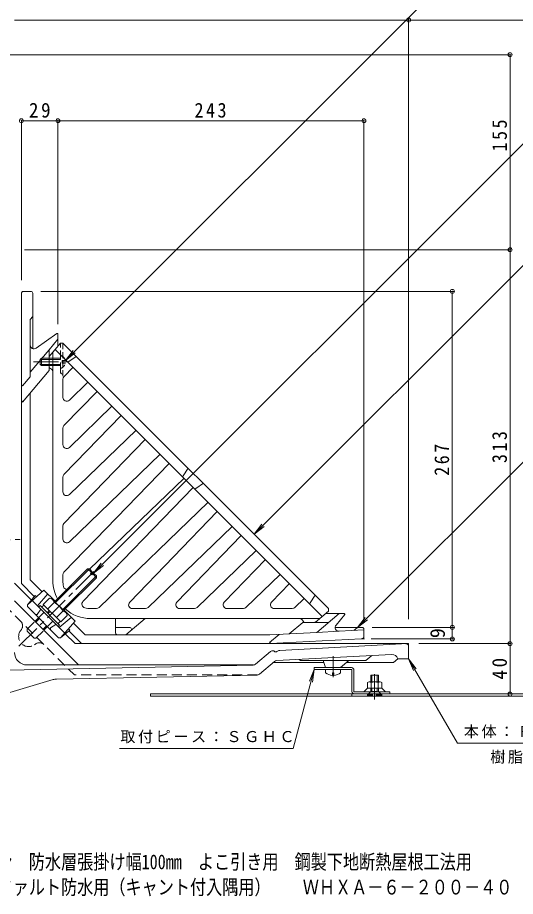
# Model space of a CAD drawing. Units: millimetres at full size, sheet at 1:4. Extents: x -530 to 522, y -549 to 542.
# Drawn here: x -227 to 169, y -549 to 149 of the extents above; entities that cross this region are included whole.
import ezdxf
from ezdxf.enums import TextEntityAlignment as Align

# ---------------------------------------------------------------- set-up
doc = ezdxf.new("R2010")
doc.units = ezdxf.units.MM
doc.header["$LTSCALE"] = 4
doc.header["$PDMODE"] = 32
doc.header["$PDSIZE"] = 3.2
for name, pattern in [('CHAIN1', [8, 5, -1, 1, -1]), ('DASHED1', [1.8, 1.2, -0.6]), ('DASHED2', [3, 2, -1]), ('DOUBLE_CHAIN2', [12.8, 9, -1, 0.6, -0.6, 0.6, -1])]:
    doc.linetypes.add(name, pattern=pattern)
for name, color, linetype, lineweight in [('0-0_通り芯', 4, 'Continuous', 9), ('0-1_躯体', 6, 'Continuous', 9), ('0-2_仕上', 3, 'Continuous', 9), ('0-4_その他', 7, 'Continuous', 9), ('0-5_寸法', 7, 'Continuous', 9), ('0-8', 2, 'Continuous', 9), ('0-A', 2, 'Continuous', 9)]:
    doc.layers.add(name, color=color, linetype=linetype, lineweight=lineweight)
doc.layers.add('F-4_F-4ﾚｲﾔ', color=2, linetype='Continuous')
doc.styles.add('ＭＳ ゴシック', font='')
doc.styles.get('ＭＳ ゴシック').set_extended_font_data('MS Gothic')

msp = doc.modelspace()

# ---------------------------------------------------------------- linework, layer by layer
at = {"layer": '0-0_通り芯', "linetype": 'CHAIN1'}
for p, q in [((-324.583, -267.884), (-224.543, -265.846)), ((-225.596, -350.753), (-165.135, -290.293)), ((23.894, -375.227), (23.894, -358.625))]:
    msp.add_line(p, q, dxfattribs=at)
at = {"layer": '0-0_通り芯'}
for p, q in [((-229.106, -300.544), (-215.743, -313.908)), ((-229.106, -314.687), (-178.216, -365.577)), ((-188.851, -340.799), (-181.023, -348.628)), ((-181.023, -348.628), (82.894, -348.628)), ((-18.353, -353.934), (82.894, -348.628)), ((-37.611, -364.897), (-25.727, -354.925)), ((-21.549, -355.103), (-21.929, -355.123)), ((-19.094, -354.118), (-20.809, -354.918)), ((-22.635, -362.774), (-34.629, -372.838)), ((-20.864, -362.076), (70.415, -357.293)), ((-3.106, -361.144), (-2.106, -362.128)), ((49.894, -362.128), (-2.106, -362.128)), ((15.894, -362.128), (17.894, -367.628)), ((36.449, -362.128), (29.894, -367.628)), ((49.894, -362.128), (54.675, -358.116)), ((75.394, -360.628), (71.819, -363.628)), ((75.394, -360.628), (83.894, -360.628)), ((-39.479, -365.599), (-234.371, -369.568)), ((-39.176, -365.577), (-219.106, -365.577)), ((-23.652, -363.628), (16.44, -363.628)), ((17.894, -367.628), (29.894, -367.628)), ((34.661, -363.628), (71.819, -363.628)), ((-195.764, -376.783), (-36.496, -373.539)), ((-198.394, -377.191), (-235.561, -388.171))]:
    msp.add_line(p, q, dxfattribs=at)
at = {"layer": '0-0_通り芯', "linetype": 'DASHED2'}
for p, q in [((-237.106, -318), (-181.589, -373.518)), ((-223.624, -337.326), (-224.356, -338.372)), ((-212.169, -348.781), (-213.214, -349.513)), ((-36.194, -373.518), (-181.589, -373.518))]:
    msp.add_line(p, q, dxfattribs=at)
at = {"layer": '0-0_通り芯'}
msp.add_lwpolyline([(82.894, -348.628), (83.894, -348.628), (83.894, -360.628)], dxfattribs=at)
at = {"layer": '0-0_通り芯', "linetype": 'DASHED2'}
for centre, radius, start, end in [((-227.72, -334.458), 5, 324.9998, 45), ((-217.803, -342.96), 8, 145.00031, 304.99994), ((-209.301, -352.877), 5, 45, 124.99977)]:
    msp.add_arc(centre, radius, start, end, dxfattribs=at)
at = {"layer": '0-0_通り芯'}
for centre, radius, start, end in [((81.894, -350.683), 2, 0, 93), ((-219.106, -355.577), 10, 180, 270), ((-23.799, -357.223), 3, 90.0334, 130), ((-23.659, -355.213), 1, 33, 98.13945), ((-21.981, -354.124), 1, 213, 273), ((-21.654, -353.105), 2, 273, 295), ((-18.249, -355.931), 2, 93, 115), ((-20.707, -365.072), 3, 93, 130), ((70.677, -362.286), 5, 19.36725, 93), ((-39.54, -362.599), 3, 271.16681, 310), ((-195.56, -386.781), 10, 91.16681, 106.45843), ((-36.558, -370.54), 3, 271.16681, 310)]:
    msp.add_arc(centre, radius, start, end, dxfattribs=at)
at = {"layer": '0-1_躯体'}
for p, q in [((-222.941, -69.052), (-222.643, -68.697)), ((-216.143, -68.697), (-222.643, -68.697)), ((-223.644, -70.981), (-223.644, -300.898)), ((-214.643, -70.19), (-214.643, -114.168)), ((-214.643, -88.697), (-216.643, -91.081)), ((-216.643, -111.34), (-216.643, -91.081)), ((-211.923, -113.797), (-195.43, -102.248)), ((-194.644, -112.081), (-194.644, -102.658)), ((-194.644, -106.698), (-201.644, -115.04)), ((-222.643, -143.697), (-216.643, -136.547)), ((-216.643, -136.547), (-216.643, -132.915)), ((-222.942, -143.342), (-222.643, -143.697)), ((-216.643, -297.999), (-216.643, -149.444)), ((-222.942, -156.239), (-222.643, -156.594)), ((-216.643, -297.999), (-207.248, -307.394)), ((-223.644, -300.898), (-213.457, -311.085)), ((-205.753, -306.061), (-218.847, -317.741)), ((-205.753, -306.061), (-196.864, -314.95)), ((-212.824, -310.304), (-218.845, -317.739)), ((-212.824, -310.304), (-211.733, -311.395)), ((-202.696, -309.117), (-210.841, -318.676)), ((-218.847, -317.741), (-218.847, -319.155)), ((-218.847, -319.155), (-194.099, -343.904)), ((-215.084, -314.433), (-189.377, -340.14)), ((-184.061, -327.753), (-193.62, -335.898)), ((-189.793, -322.021), (-181.004, -330.809)), ((28.857, -324.723), (11.045, -339.669)), ((17.942, -324.723), (32.784, -324.723)), ((26.223, -333.821), (33.172, -325.539)), ((-181.004, -330.809), (-192.684, -343.904)), ((-182.338, -332.304), (-173.014, -341.628)), ((-148.822, -340.128), (-148.822, -328.697)), ((-125.412, -328.697), (-140.822, -341.628)), ((-0.142, -331.723), (-10.988, -340.824)), ((20.514, -331.723), (-0.142, -331.723)), ((-185.247, -337.88), (-192.682, -343.902)), ((-185.247, -337.88), (-186.338, -336.789)), ((-186.028, -338.513), (-175.914, -348.628)), ((-173.014, -341.628), (-26.328, -341.628)), ((-137.713, -335.697), (-148.822, -335.697)), ((-136.213, -337.76), (-136.213, -337.197)), ((-26.644, -347.652), (-19.006, -341.244)), ((11.045, -339.669), (-26.328, -341.628)), ((28.678, -338.745), (11.045, -339.669)), ((46.856, -335.723), (25.521, -335.723)), ((48.356, -337.714), (28.678, -338.745)), ((43.356, -335.723), (40.492, -338.127)), ((48.356, -337.216), (48.356, -343.722)), ((-192.684, -343.904), (-194.099, -343.904)), ((-175.914, -348.628), (-26.145, -348.628)), ((-26.426, -347.835), (-26.644, -347.652)), ((46.103, -344.841), (-26.145, -348.628)), ((47.852, -344.145), (48.356, -343.722))]:
    msp.add_line(p, q, dxfattribs=at)
at = {"layer": '0-1_躯体', "linetype": 'CHAIN1'}
msp.add_line((-214.126, -124.697), (-187.781, -124.697), dxfattribs=at)
at = {"layer": '0-1_躯体', "linetype": 'DOUBLE_CHAIN2'}
msp.add_line((46.081, -344.843), (48.953, -344.692), dxfattribs=at)
at = {"layer": '0-1_躯体'}
for points in [[(-201.644, -115.04), (-216.643, -132.915), (-216.643, -111.34)], [(-201.644, -115.04), (-201.644, -131.567), (-222.643, -156.594)]]:
    msp.add_lwpolyline(points, dxfattribs=at)
at = {"layer": '0-1_躯体', "linetype": 'DASHED2'}
for points in [[(-208.241, -321.276), (-211.069, -325.519), (-212.483, -325.519)], [(-196.22, -333.297), (-200.462, -336.126), (-200.463, -337.54)]]:
    msp.add_lwpolyline(points, dxfattribs=at)
at = {"layer": '0-1_躯体'}
for centre, radius, start, end in [((-220.644, -70.981), 3, 139.99224, 180), ((-216.143, -70.197), 1.5, 0, 90), ((-195.144, -102.658), 0.5, 0, 125.00484), ((-213.643, -111.34), 3, 180, 305.00188), ((-220.643, -141.414), 3, 180, 220.00003), ((-220.643, -154.311), 3, 180, 220.00003), ((32.784, -325.223), 0.5, 319.99725, 90), ((19.786, -329.723), 2, 270, 309.99994), ((28.521, -335.749), 3, 139.99994, 273), ((-147.322, -340.128), 1.5, 180, 270), ((-137.713, -337.197), 1.5, 0, 90), ((46.856, -337.223), 1.5, 0, 90), ((-24.497, -345.537), 3, 229.99997, 273.00018), ((45.924, -341.847), 3, 272.99916, 310.00003)]:
    msp.add_arc(centre, radius, start, end, dxfattribs=at)
at = {"layer": '0-2_仕上'}
for p, q in [((-192.644, -109.697), (-201.644, -120.423)), ((-190.644, -109.697), (-192.644, -109.697)), ((-190.644, -109.697), (20.356, -320.697)), ((-198.644, -116.848), (-198.644, -298.697)), ((15.292, -326.947), (-196.893, -114.762)), ((-201.644, -120.423), (-201.644, -129.697)), ((-186.069, -124.431), (-180.037, -120.304)), ((-182.626, -129.029), (-189.802, -136.459)), ((-190.644, -138.543), (-190.644, -152.945)), ((-170.802, -140.852), (-185.56, -155.103)), ((-163.534, -148.121), (-189.802, -175.321)), ((-151.71, -159.944), (-185.56, -192.632)), ((-144.442, -167.213), (-189.802, -214.184)), ((-190.644, -177.405), (-190.644, -190.474)), ((-132.618, -179.036), (-185.56, -230.161)), ((-125.35, -186.304), (-189.802, -253.046)), ((-113.526, -198.128), (-185.56, -267.69)), ((-106.258, -205.396), (-189.802, -291.908)), ((-95.282, -215.219), (-91.154, -209.187)), ((-190.644, -216.268), (-190.644, -228.003)), ((-94.435, -217.22), (-169.418, -289.388)), ((-85.166, -225.335), (-79.133, -221.208)), ((-174.762, -315.196), (-87.166, -224.488)), ((-161.855, -319.855), (-75.343, -236.312)), ((-137.636, -315.613), (-68.074, -243.58)), ((-190.644, -255.13), (-190.644, -265.532)), ((-122.992, -319.855), (-56.251, -255.404)), ((-48.982, -262.672), (-100.107, -315.613)), ((-37.159, -274.496), (-84.13, -319.855)), ((-29.89, -281.764), (-62.578, -315.613)), ((-190.644, -293.992), (-190.644, -298.697)), ((-18.067, -293.587), (-45.268, -319.855)), ((-10.798, -300.856), (-25.05, -315.613)), ((1.025, -312.679), (-6.406, -319.855)), ((5.622, -316.123), (9.75, -310.091)), ((-163.939, -320.697), (-168.644, -320.697)), ((-125.076, -320.697), (-135.478, -320.697)), ((-86.214, -320.697), (-97.949, -320.697)), ((-47.352, -320.697), (-60.42, -320.697)), ((-8.49, -320.697), (-22.891, -320.697)), ((20.356, -322.697), (20.356, -320.697)), ((13.206, -328.697), (-168.644, -328.697))]:
    msp.add_line(p, q, dxfattribs=at)
at = {"layer": '0-2_仕上', "linetype": 'DASHED1'}
for p, q in [((-192.644, -120.447), (-192.644, -109.697)), ((-190.644, -109.697), (-190.644, -138.543)), ((-192.644, -133.697), (-192.644, -129.947)), ((-192.644, -133.697), (-190.644, -134.697))]:
    msp.add_line(p, q, dxfattribs=at)
at = {"layer": '0-2_仕上'}
msp.add_lwpolyline([(20.356, -322.697), (9.631, -331.697), (1.437, -331.697)], dxfattribs=at)
for centre, radius, start, end in [((-186.634, -123.606), 1, 225.00101, 304.38219), ((-200.144, -128.616), 1.5, 180, 250.53236), ((-201.644, -132.859), 3, 359.99905, 70.5312), ((-187.644, -138.543), 3, 135.99971, 180), ((-187.644, -152.945), 3, 180, 314.00029), ((-187.644, -177.405), 3, 135.99971, 180), ((-187.644, -190.474), 3, 180, 314.00029), ((-187.644, -216.268), 3, 135.99971, 180), ((-94.456, -215.784), 1, 145.62021, 225), ((-187.644, -228.003), 3, 180, 314.00029), ((-85.73, -224.51), 1, 225, 304.38058), ((-187.644, -255.13), 3, 135.99971, 180), ((-187.644, -265.532), 3, 180, 314.00029), ((-187.644, -293.992), 3, 135.99971, 180), ((-168.644, -298.697), 30, 180, 208.61565), ((-168.644, -298.697), 22, 180, 192.02945), ((-187.226, -302.657), 3, 192.02972, 263.74804), ((-168.644, -298.697), 30, 227.93809, 270), ((-172.604, -317.28), 3, 135.99997, 257.97021), ((-168.644, -298.697), 22, 257.97021, 270), ((-163.939, -317.697), 3, 270, 314.00029), ((-135.478, -317.697), 3, 135.99971, 270), ((-125.076, -317.697), 3, 270, 314.00029), ((-97.949, -317.697), 3, 135.99971, 270), ((-86.214, -317.697), 3, 270, 314.00029), ((-60.42, -317.697), 3, 135.99971, 270), ((-47.352, -317.697), 3, 270, 314.00029), ((-22.891, -317.697), 3, 135.99971, 270), ((-8.49, -317.697), 3, 270, 314.00029), ((6.448, -316.688), 1, 145.61942, 224.99799), ((-2.806, -331.697), 3, 19.47055, 90), ((1.437, -330.197), 1.5, 199.47055, 270), ((9.085, -330.197), 1.5, 270, 310.00003)]:
    msp.add_arc(centre, radius, start, end, dxfattribs=at)
at = {"layer": '0-2_仕上', "linetype": 'DASHED1'}
msp.add_arc((-190.644, -132.461), 2, 180, 243.43495, dxfattribs=at)
at = {"layer": '0-4_その他'}
for p, q in [((-229.106, 146.918), (83.894, 146.918)), ((83.894, 148.105), (83.894, -329.223)), ((83.894, 146.918), (238.894, 146.918)), ((165.237, 119.372), (-256.72, 119.372)), ((164.481, -35.628), (164.481, 119.372)), ((-223.644, 67.426), (-223.644, -59.838)), ((-223.644, 66.883), (-194.644, 66.883)), ((-194.644, 67.426), (-194.644, -94.658)), ((-194.644, 66.883), (48.356, 66.883)), ((48.356, 67.426), (48.356, -329.714)), ((165.237, -35.628), (-221.106, -35.628)), ((164.481, -348.628), (164.481, -35.628)), ((119.744, -68.697), (-208.143, -68.697)), ((118.595, -335.723), (118.595, -68.697)), ((119.744, -335.723), (54.856, -335.723)), ((118.595, -344.843), (118.595, -335.723)), ((119.744, -344.843), (54.081, -344.843)), ((165.237, -348.628), (91.894, -348.628)), ((164.481, -388.627), (164.481, -348.628))]:
    msp.add_line(p, q, dxfattribs=at)
for p in [(83.894, 146.918), (164.481, 119.372), (-223.644, 66.883), (-194.644, 66.883), (48.356, 66.883), (164.481, -35.628), (118.595, -68.697), (118.595, -335.723), (118.595, -344.843), (164.481, -348.628), (164.481, -388.627)]:
    msp.add_point(p, dxfattribs=at)
at = {"layer": '0-5_寸法'}
for p, q in [((-188.736, -123.697), (129.365, 194.404)), ((-166.294, -292.512), (255.357, 129.139)), ((-38.701, -261.639), (255.357, 32.419)), ((-188.736, -123.697), (-182.649, -115.764)), ((-188.736, -123.697), (-180.803, -117.61)), ((43.356, -335.723), (255.357, -123.722)), ((-38.701, -261.639), (-32.614, -253.706)), ((-38.701, -261.639), (-30.768, -255.552)), ((-166.294, -292.512), (-160.207, -284.579)), ((-166.294, -292.512), (-158.361, -286.425)), ((43.356, -335.723), (49.444, -327.79)), ((43.356, -335.723), (51.29, -329.636)), ((83.894, -360.628), (122.695, -427.834)), ((83.894, -360.628), (89.982, -368.561)), ((83.894, -360.628), (87.721, -369.866)), ((8.894, -369.228), (-7.883, -431.841)), ((8.894, -369.228), (5.067, -378.467)), ((8.894, -369.228), (7.589, -379.142)), ((-145.725, -431.841), (-7.883, -431.841)), ((122.695, -427.834), (242.716, -427.834))]:
    msp.add_line(p, q, dxfattribs=at)
at = {"layer": '0-8'}
for p, q in [((38.394, -367.628), (8.894, -367.628)), ((8.894, -369.228), (8.894, -367.628)), ((38.394, -369.228), (8.894, -369.228)), ((38.894, -369.728), (38.894, -386.528)), ((40.494, -386.528), (40.494, -369.728)), ((51.231, -384.028), (48.231, -387.027)), ((51.581, -384.028), (62.206, -384.028)), ((62.557, -384.028), (65.557, -387.027)), ((-121.106, -388.627), (238.894, -388.627)), ((-121.106, -388.627), (-121.106, -390.228)), ((238.894, -390.227), (-121.106, -390.227)), ((38.894, -388.627), (38.894, -390.228)), ((40.994, -387.027), (65.557, -387.027)), ((63.394, -390.228), (214.894, -390.228)), ((65.557, -387.027), (68.894, -387.027)), ((68.894, -387.027), (68.894, -388.627))]:
    msp.add_line(p, q, dxfattribs=at)
at = {"layer": '0-8', "linetype": 'CHAIN1'}
msp.add_line((56.894, -372.899), (56.894, -393.027), dxfattribs=at)
at = {"layer": '0-8'}
for centre, radius, start, end in [((38.394, -369.728), 2.1, 0, 90), ((38.394, -369.728), 0.5, 0, 90), ((40.994, -386.528), 2.1, 180, 270), ((40.994, -386.528), 0.5, 180, 270)]:
    msp.add_arc(centre, radius, start, end, dxfattribs=at)
at = {"layer": '0-A', "linetype": 'DASHED2'}
for p, q in [((-207.644, -121.697), (-208.644, -122.697)), ((-201.644, -122.697), (-208.644, -122.697)), ((-208.644, -126.697), (-208.644, -122.697)), ((-201.644, -121.697), (-207.644, -121.697)), ((-192.644, -121.697), (-198.644, -121.697)), ((-192.644, -122.697), (-198.644, -122.697)), ((-201.644, -126.697), (-208.644, -126.697)), ((-201.644, -127.697), (-207.644, -127.697)), ((-192.644, -126.697), (-198.644, -126.697)), ((-192.644, -127.697), (-198.644, -127.697)), ((-209.958, -328.044), (-205.716, -323.802)), ((-219.124, -337.21), (-212.854, -330.939)), ((-202.887, -335.115), (-198.644, -330.873)), ((-212.053, -344.282), (-205.782, -338.011))]:
    msp.add_line(p, q, dxfattribs=at)
at = {"layer": '0-A'}
for p, q in [((-198.644, -121.697), (-201.644, -121.697)), ((-198.644, -122.697), (-201.644, -122.697)), ((-198.644, -126.697), (-201.644, -126.697)), ((-198.644, -127.697), (-201.644, -127.697)), ((-197.16, -315.246), (-171.067, -289.154)), ((-196.452, -315.953), (-169.653, -289.154)), ((-171.067, -289.154), (-169.653, -289.154)), ((-168.062, -292.159), (-171.067, -289.154)), ((-167.355, -291.452), (-169.653, -289.154)), ((-168.769, -292.866), (-167.355, -291.452)), ((-167.708, -293.927), (-168.769, -292.866)), ((-167.708, -293.927), (-166.294, -292.512)), ((-163.996, -296.225), (-167.001, -293.22)), ((-163.996, -294.811), (-166.294, -292.512)), ((-190.795, -321.61), (-163.996, -294.811)), ((-190.088, -322.317), (-163.996, -296.225)), ((-163.996, -294.811), (-163.996, -296.225)), ((-201.187, -312.484), (-206.21, -317.508)), ((-198.819, -313.587), (-188.429, -323.976)), ((-209.958, -319.559), (-208.827, -318.428)), ((-193.27, -333.984), (-208.827, -318.428)), ((-207.554, -319.7), (-205.786, -317.933)), ((-192.351, -331.368), (-206.21, -317.508)), ((-197.716, -315.954), (-202.74, -320.978)), ((-212.853, -330.939), (-209.958, -328.044)), ((-203.223, -324.032), (-201.455, -322.264)), ((-202.516, -324.739), (-200.748, -322.971)), ((-190.797, -322.873), (-195.821, -327.897)), ((-187.327, -326.344), (-192.351, -331.368)), ((-212.146, -331.646), (-209.251, -328.751)), ((-206.489, -337.303), (-203.594, -334.408)), ((-205.782, -338.011), (-202.887, -335.115)), ((-194.543, -332.711), (-192.775, -330.943)), ((-194.402, -335.115), (-193.27, -333.984)), ((17.894, -371.828), (17.894, -369.228)), ((29.894, -371.828), (29.894, -369.228)), ((23.415, -371.828), (24.373, -371.828)), ((23.415, -373.817), (23.415, -371.828)), ((24.373, -373.817), (24.373, -371.828)), ((59.894, -373.709), (53.894, -373.709)), ((53.894, -379.027), (53.894, -373.709)), ((54.764, -379.027), (54.764, -373.709)), ((59.024, -379.027), (59.024, -373.709)), ((59.894, -379.027), (59.894, -373.709)), ((51.144, -379.518), (51.144, -384.028)), ((51.144, -384.028), (51.581, -384.028)), ((52.587, -379.027), (61.201, -379.027)), ((54.031, -379.518), (54.031, -384.028)), ((59.757, -379.518), (59.757, -384.028)), ((62.644, -384.028), (62.206, -384.028)), ((62.644, -379.518), (62.644, -384.028))]:
    msp.add_line(p, q, dxfattribs=at)
at = {"layer": '0-A', "linetype": 'DASHED1'}
for p, q in [((-192.644, -129.947), (-192.644, -119.447)), ((-191.144, -123.697), (-191.144, -125.697)), ((-191.144, -123.697), (-188.736, -123.697)), ((-191.144, -125.697), (-188.736, -125.697)), ((53.894, -384.028), (53.894, -386.759)), ((54.764, -386.759), (54.764, -384.028)), ((59.024, -386.759), (59.024, -384.028)), ((59.894, -384.028), (59.894, -386.759)), ((53.894, -386.759), (51.244, -389.409)), ((51.244, -389.709), (51.244, -389.409)), ((62.544, -389.709), (51.244, -389.709)), ((53.894, -386.759), (59.894, -386.759)), ((59.894, -386.759), (62.544, -389.409))]:
    msp.add_line(p, q, dxfattribs=at)
at = {"layer": '0-A', "linetype": 'DASHED2'}
for points in [[(-208.644, -126.697), (-207.644, -127.697), (-207.644, -121.697)], [(-219.151, -337.237), (-219.151, -338.651), (-213.494, -344.308), (-212.08, -344.308)]]:
    msp.add_lwpolyline(points, dxfattribs=at)
at = {"layer": '0-A', "linetype": 'DASHED1'}
msp.add_lwpolyline([(62.544, -389.709), (62.544, -389.409), (51.244, -389.409)], dxfattribs=at)
for start, end in [(10.58206, 74.6078), (285.3922, 349.41794)]:
    msp.add_arc((-194.089, -124.697), 5.445, start, end, dxfattribs=at)
at = {"layer": '0-A'}
for centre, radius, start, end in [((-201.514, -316.282), 3.811, 4.92564, 85.07436), ((-203.397, -328.554), 13.822, 24.26926, 65.73074), ((-191.125, -326.671), 3.811, 4.92564, 85.07436), ((23.894, -363.828), 10, 233.13013, 267.25438), ((23.894, -363.828), 10, 272.74562, 306.86987), ((52.587, -381.395), 2.368, 52.44278, 127.55722), ((56.894, -387.625), 8.598, 70.548, 109.452), ((61.201, -381.395), 2.368, 52.44278, 127.55722)]:
    msp.add_arc(centre, radius, start, end, dxfattribs=at)

# ---------------------------------------------------------------- texts
at = {"layer": '0-4_その他', "color": 2, "style": 'ＭＳ ゴシック'}
msp.add_text('9', height=11.73, rotation=90, dxfattribs=at).set_placement((116.195, -344.283), align=Align.BOTTOM_LEFT)
at = {"layer": '0-4_その他', "color": 2, "char_height": 11.73, "attachment_point": 7, "style": 'ＭＳ ゴシック'}
for s, insert in [('\\T1.27;\\W0.95;29', (-217.644, 69.283)), ('\\T1.27;\\W0.9;243', (-86.144, 69.283))]:
    msp.add_mtext(s, dxfattribs=dict(at, insert=insert))
at = {"layer": '0-4_その他', "color": 2, "char_height": 11.73, "attachment_point": 7, "rotation": 90, "style": 'ＭＳ ゴシック'}
for s, insert in [('\\T1.27;\\W0.9;155', (162.081, 42.514)), ('\\T1.27;\\W0.9;313', (162.081, -205.128)), ('\\T1.27;\\W0.9;267', (116.195, -215.21)), ('\\T1.27;\\W0.95;40', (162.081, -377.128))]:
    msp.add_mtext(s, dxfattribs=dict(at, insert=insert))
at = {"layer": '0-5_寸法', "char_height": 8.798, "attachment_point": 7, "style": 'ＭＳ ゴシック'}
for s, insert in [('\\T1.17;取付ピース：ＳＧＨＣ', (-145.067, -427.846)), ('\\T1.17;本体：ＦＣ１５０', (127.706, -423.765)), ('\\T1.17;樹脂系塗装', (148.706, -444.012))]:
    msp.add_mtext(s, dxfattribs=dict(at, insert=insert))
at = {"layer": 'F-4_F-4ﾚｲﾔ', "style": 'ＭＳ ゴシック', "width": 0.8}
for s, p in [('鋳鉄製ルーフドレン\u3000防水層張掛け幅100mm\u3000よこ引き用\u3000鋼製下地断熱屋根工法用', (-345.753, -531.38)), ('ねじ込み式\u3000アスファルト防水用（キャント付入隅用）\u3000\u3000ＷＨＸＡ－６－２００－４０', (-345.735, -551.483))]:
    msp.add_text(s, height=11.73, dxfattribs=at).set_placement(p, align=Align.BOTTOM_LEFT)

doc.saveas('drawing.dxf')
